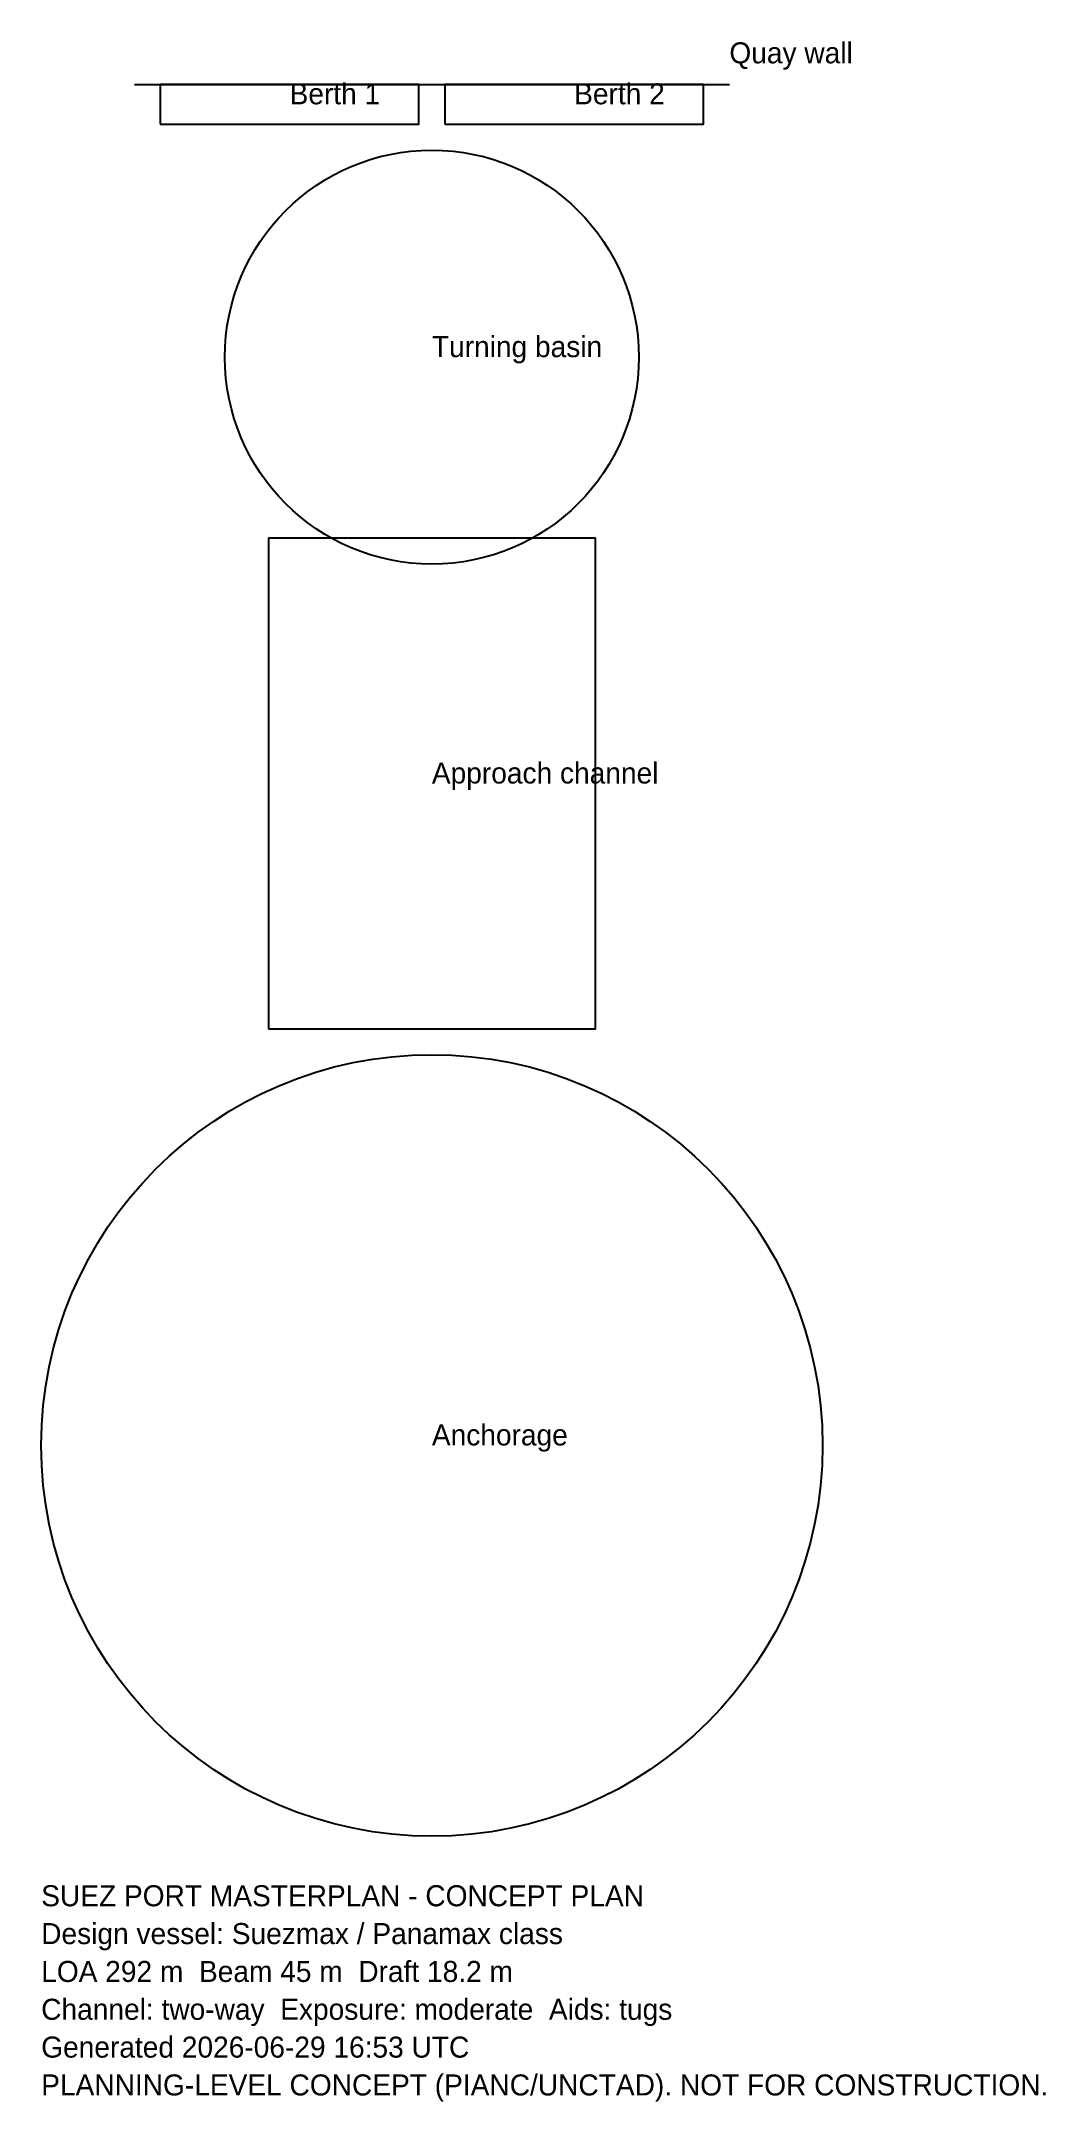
# Model space of a CAD drawing. Header units: metres. Extents: x -105 to 1029, y -2276 to 49.
import ezdxf

# ---------------------------------------------------------------- set-up
doc = ezdxf.new("R2010")
doc.units = ezdxf.units.M
for name, color, linetype in [('ANCHORAGE', 6, 'Continuous'), ('BERTH', 5, 'Continuous'), ('CHANNEL', 4, 'Continuous'), ('QUAY', 7, 'Continuous'), ('TURNING', 3, 'Continuous')]:
    doc.layers.add(name, color=color, linetype=linetype)

msp = doc.modelspace()

# ---------------------------------------------------------------- linework, layer by layer
at = {"layer": 'ANCHORAGE'}
msp.add_circle((335.8, -1535.84), 440.94, dxfattribs=at)
at = {"layer": 'BERTH'}
for points in [[(29.2, -45), (321.2, -45), (321.2, 0), (29.2, 0)], [(350.4, -45), (642.4, -45), (642.4, 0), (350.4, 0)]]:
    msp.add_lwpolyline(points, close=True, dxfattribs=at)
at = {"layer": 'CHANNEL'}
msp.add_lwpolyline([(151.3, -1065.7), (520.3, -1065.7), (520.3, -512.2), (151.3, -512.2)], close=True, dxfattribs=at)
at = {"layer": 'QUAY'}
msp.add_lwpolyline([(0, 0), (671.6, 0)], dxfattribs=at)
at = {"layer": 'TURNING'}
msp.add_circle((335.8, -307.8), 233.6, dxfattribs=at)

# ---------------------------------------------------------------- texts
at = {"color": 7}
for s, p in [('SUEZ PORT MASTERPLAN - CONCEPT PLAN', (-105.14, -2055.8512)), ('Design vessel: Suezmax / Panamax class', (-105.14, -2098.549648)), ('LOA 292 m  Beam 45 m  Draft 18.2 m', (-105.14, -2141.248096)), ('Channel: two-way  Exposure: moderate  Aids: tugs', (-105.14, -2183.946544)), ('Generated 2026-06-29 16:53 UTC', (-105.14, -2226.644992)), ('PLANNING-LEVEL CONCEPT (PIANC/UNCTAD). NOT FOR CONSTRUCTION.', (-105.14, -2269.34344))]:
    msp.add_text(s, height=23.72136, dxfattribs=at).set_placement(p)
at = {"layer": 'ANCHORAGE', "color": 7}
msp.add_text('Anchorage', height=23.72136, dxfattribs=at).set_placement((335.8, -1535.84))
at = {"layer": 'BERTH', "color": 7}
for s, p in [('Berth 1', (175.2, -22.5)), ('Berth 2', (496.4, -22.5))]:
    msp.add_text(s, height=23.72136, dxfattribs=at).set_placement(p)
at = {"layer": 'CHANNEL', "color": 7}
msp.add_text('Approach channel', height=23.72136, dxfattribs=at).set_placement((335.8, -788.95))
at = {"layer": 'QUAY', "color": 7}
msp.add_text('Quay wall', height=23.72136, dxfattribs=at).set_placement((671.6, 23.72136))
at = {"layer": 'TURNING', "color": 7}
msp.add_text('Turning basin', height=23.72136, dxfattribs=at).set_placement((335.8, -307.8))

doc.saveas('drawing.dxf')
